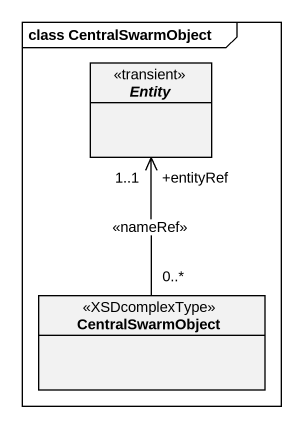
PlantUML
@startuml
mainframe class CentralSwarmObject
hide circle
hide empty members
interface "Entity" as Entity_ <<transient>>
class CentralSwarmObject <<XSDcomplexType>>
CentralSwarmObject "0..*" -up-> "+entityRef\n1..1" Entity_ : <<nameRef>>
@enduml
